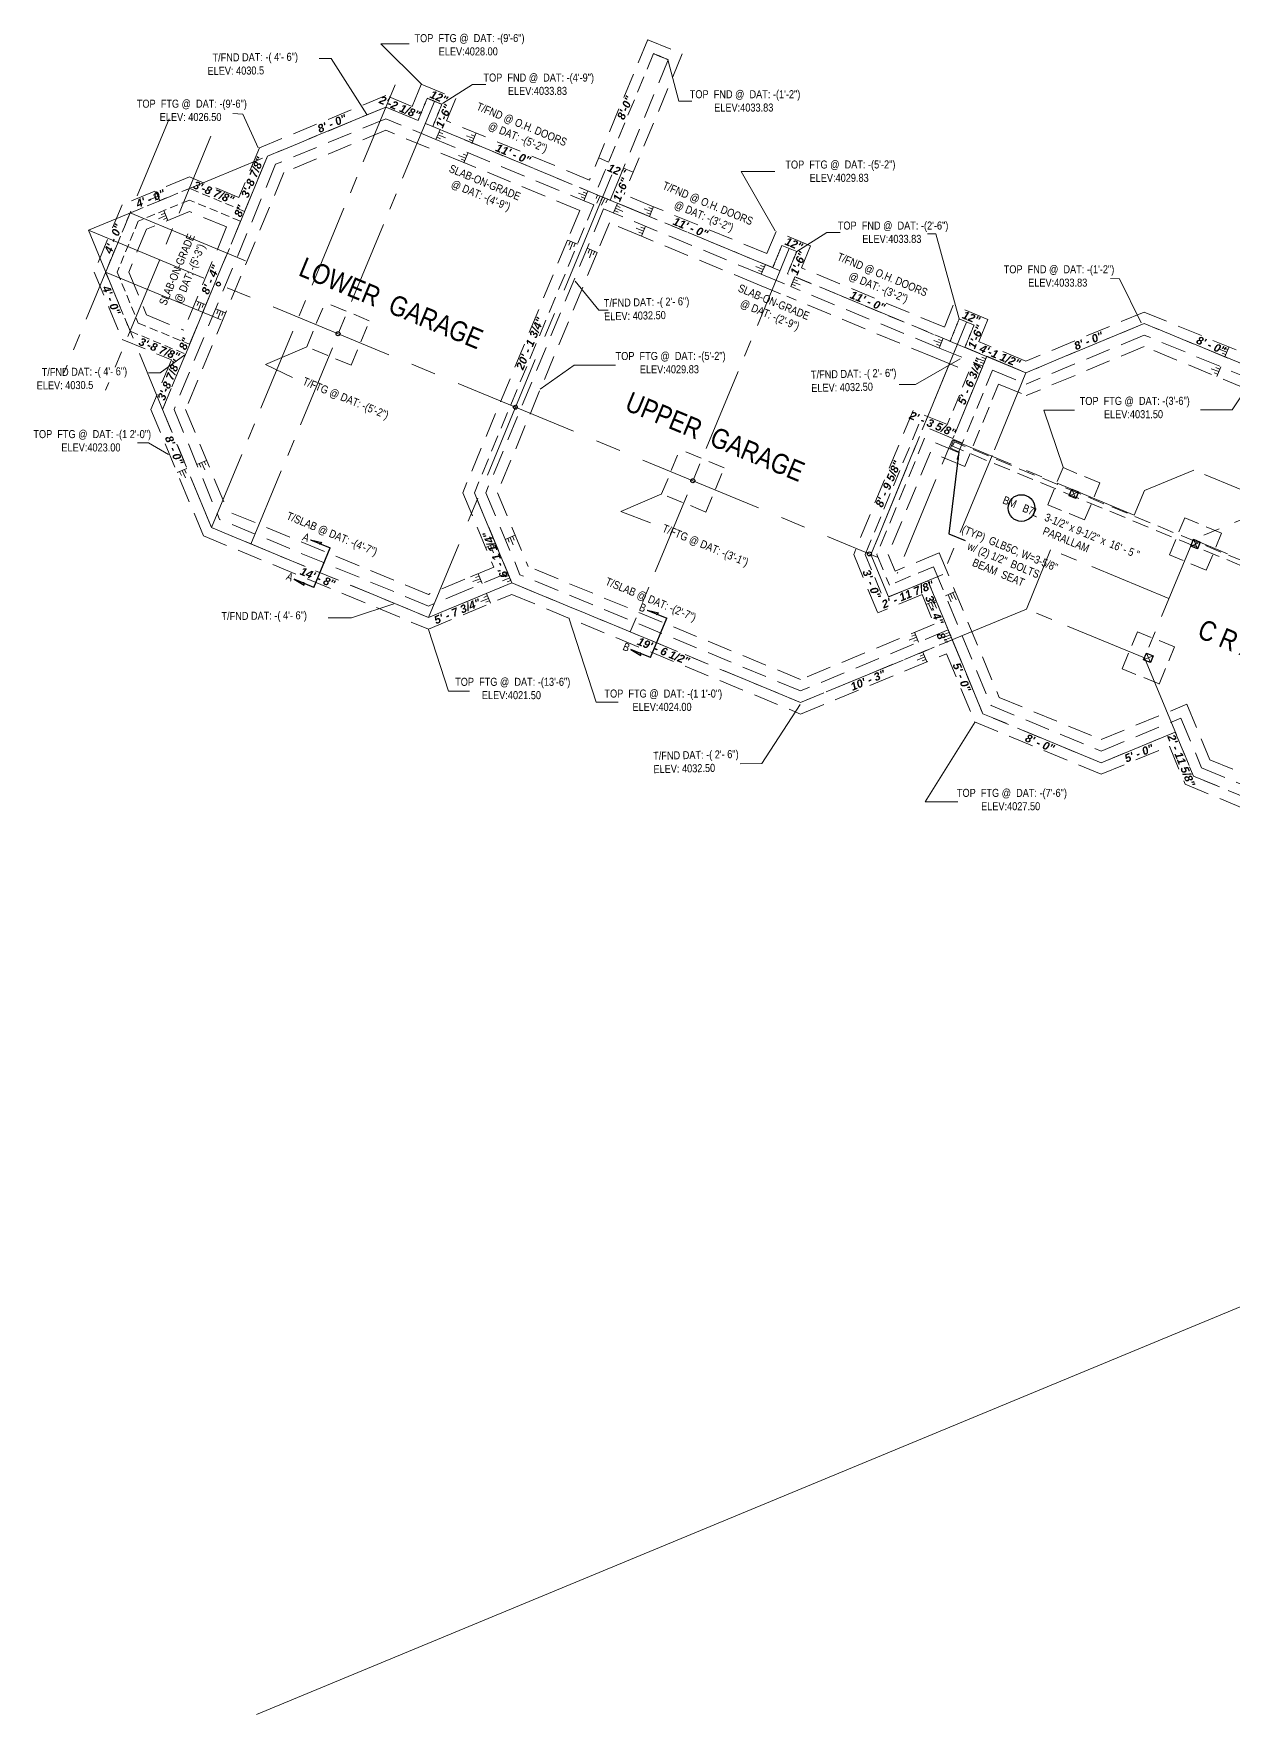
# Model space of a CAD drawing. Header units: inches. Extents: x -10188 to 9179, y -281 to 6710.
# Drawn here: x 1330 to 2229, y 5097 to 6357 of the extents above; entities that cross this region are included whole.
import ezdxf

# ---------------------------------------------------------------- set-up
doc = ezdxf.new("R2010")
doc.units = ezdxf.units.IN
doc.header["$MEASUREMENT"] = 0
doc.linetypes.add('CENTER', pattern=[2, 1.25, -0.25, 0.25, -0.25])
doc.linetypes.add('HIDDEN', pattern=[0.375, 0.25, -0.125])
for name, color, linetype, lineweight in [('BEAMS TEXT', 3, 'Continuous', 20), ('FLOOR BEAMS', 3, 'HIDDEN', 20), ('FOOTING', 7, 'HIDDEN', 5), ('FOOTING TEXT', 7, 'Continuous', 9), ('FOUNDATION', 7, 'HIDDEN', 20), ('FOUNDATION TEXT', 7, 'Continuous', 9), ('GRID', 1, 'CENTER', 20), ('LAYOUT', 6, 'Continuous', 9), ('STEEL', 5, 'Continuous', 9), ('WALL FRAMING', 7, 'Continuous', 30)]:
    doc.layers.add(name, color=color, linetype=linetype, lineweight=lineweight)
doc.layers.add('FL FRAMING STEEL', color=7, linetype='Continuous')
doc.layers.add('LLTEXT', color=7, linetype='Continuous')
doc.styles.add('ARCHENT', font='technical.ttf', dxfattribs={"height": 6})
doc.styles.add('ARCHENTLTD', font='technical.ttf', dxfattribs={"height": 0.1875})
doc.dimstyles.new('ARCHENT', dxfattribs={"dimtxt": 6, "dimasz": 6, "dimexe": 9, "dimexo": 3, "dimgap": 1, "dimtad": 0, "dimtoh": 1, "dimdec": 3, "dimzin": 0, "dimdsep": 46, "dimlunit": 4, "dimtxsty": 'ARCHENTLTD', "dimcen": 6, "dimaunit": 1, "dimadec": 0, "dimazin": 0, "dimtfac": 1, "dimtdec": 3, "dimtofl": 0, "dimtmove": 0, "dimatfit": 3, "dimfxl": 1, "dimfrac": 2, "dimtolj": 1, "dimtzin": 0, "dimarcsym": 0})
doc.dimstyles.new('ARCHENTLTD', dxfattribs={"dimscale": 0.05, "dimtxt": 0.1875, "dimasz": 3, "dimexe": 9, "dimexo": 1, "dimgap": 2.5, "dimtad": 0, "dimdec": 1, "dimzin": 1, "dimdsep": 46, "dimlunit": 4, "dimtxsty": 'ARCHENTLTD', "dimblk": 'ARCHTICK', "dimcen": 6, "dimclrd": 256, "dimclre": 256, "dimclrt": 256, "dimaunit": 1, "dimadec": 0, "dimazin": 0, "dimtfac": 1, "dimtdec": 1, "dimtofl": 0, "dimtmove": 1, "dimatfit": 3, "dimldrblk": 'ARCHTICK', "dimfxl": 1, "dimfrac": 2, "dimtolj": 1, "dimtzin": 0, "dimlwd": 9, "dimlwe": 9, "dimarcsym": 0})

# ---------------------------------------------------------------- blocks, each defined once
blk = doc.blocks.new('_ArchTick')
at = {"color": 0, "linetype": 'ByBlock', "const_width": 0.15}
blk.add_lwpolyline([(-0.5, -0.5), (0.5, 0.5)], dxfattribs=at)

msp = doc.modelspace()

# ---------------------------------------------------------------- linework, layer by layer
at = {"layer": 'BEAMS TEXT', "linetype": 'Continuous', "lineweight": 30, "ltscale": 75}
msp.add_circle((2070.2, 6001.7), 10, dxfattribs=at)
at = {"layer": 'FLOOR BEAMS', "ltscale": 50}
for p, q in [((2019.9, 6051.3), (2018.5, 6048)), ((2201.4, 5976.3), (2019.9, 6051.3)), ((2200, 5973), (2018.5, 6048)), ((2410.4, 5889.9), (2201.4, 5976.3)), ((2409.1, 5886.6), (2200, 5973))]:
    msp.add_line(p, q, dxfattribs=at)
at = {"layer": 'FLOOR BEAMS', "ltscale": 75}
msp.add_line((2201.4, 5976.3), (2200, 5973), dxfattribs=at)
at = {"layer": 'FOOTING', "ltscale": 75}
for p, q in [((1790, 6353), (1746.3, 6247.7)), ((1815.9, 6342.3), (1772.2, 6236.9)), ((1613.4, 6302.8), (1620.2, 6319.4)), ((1620.2, 6319.5), (1646.1, 6308.8)), ((1593.6, 6311), (1498.8, 6271.8)), ((1613.4, 6302.8), (1593.7, 6311)), ((1646.1, 6308.8), (1639.2, 6292.1)), ((1746.3, 6247.7), (1639.2, 6292.1)), ((1593.6, 6285), (1517.2, 6253.4)), ((1652.2, 6260.8), (1593.6, 6285)), ((1498.8, 6271.8), (1483.4, 6234.7)), ((1517.2, 6253.4), (1443.5, 6075.7)), ((1739, 6224.8), (1652.2, 6260.8)), ((1753.2, 6264.3), (1760.6, 6261.2)), ((1771.7, 6256.7), (1779.1, 6253.6)), ((1446.3, 6250), (1395.8, 6229.1)), ((1483.4, 6234.7), (1446.3, 6250)), ((1395.8, 6229.1), (1374.9, 6178.7)), ((1794.4, 6227.7), (1772.2, 6236.9)), ((1879.4, 6192.5), (1794.4, 6227.7)), ((1446.3, 6224.1), (1414.2, 6210.8)), ((1474.2, 6212.5), (1446.3, 6224.1)), ((1739, 6224.8), (1729.8, 6202.6)), ((1761.2, 6215.6), (1752, 6193.4)), ((1785.2, 6205.6), (1761.2, 6215.6)), ((1414.2, 6210.8), (1400.9, 6178.7)), ((1474.2, 6212.5), (1442.1, 6135)), ((1729.8, 6202.6), (1651.3, 6013.2)), ((1872.1, 6169.6), (1785.2, 6205.6)), ((1879.4, 6192.5), (1886.3, 6209.1)), ((1912.1, 6198.4), (1886.3, 6209.1)), ((1752, 6193.4), (1677.3, 6013.2)), ((1912.1, 6198.4), (1905.2, 6181.8)), ((1374.9, 6178.7), (1395.8, 6128.2)), ((1400.9, 6178.7), (1414.2, 6146.6)), ((2012, 6137.5), (1905.2, 6181.8)), ((1872.1, 6169.6), (1894.2, 6160.5)), ((2005.1, 6114.5), (1894.2, 6160.5)), ((2012.4, 6137.3), (2019.1, 6153.9)), ((2045.1, 6143.2), (2019.2, 6154)), ((1414.2, 6146.6), (1442.1, 6135)), ((2045.1, 6143.2), (2038.3, 6126.6)), ((2162.2, 6148.7), (2073.6, 6111.9)), ((2257.1, 6109.6), (2162.2, 6148.7)), ((1395.8, 6128.2), (1432.9, 6112.8)), ((2073.6, 6111.9), (2037.9, 6126.7)), ((2005.1, 6114.5), (2030.5, 6104)), ((2162.3, 6122.8), (2073.8, 6086)), ((2238.7, 6091.2), (2162.3, 6122.8)), ((1432.9, 6112.8), (1417.5, 6075.7)), ((2052.9, 6094.7), (2073.8, 6086)), ((1417.5, 6075.7), (1456.8, 5980.8)), ((1443.5, 6075.7), (1475.1, 5999.2)), ((1988.9, 6074.9), (1944.4, 5966.8)), ((2014.7, 6064.3), (1988.9, 6074.9)), ((2001.9, 6043.6), (1970.3, 5966.8)), ((2027.7, 6032.9), (2001.9, 6043.6)), ((1651.3, 6013.2), (1674.5, 5957.3)), ((1677.3, 6013.2), (1700.4, 5957.8)), ((1625.5, 5936.9), (1475.1, 5999.2)), ((1456.8, 5980.8), (1625.5, 5910.9)), ((1944.4, 5966.8), (1962.5, 5923)), ((1970.3, 5966.8), (1975.5, 5954.4)), ((2008.6, 5968.1), (1975.5, 5954.4)), ((2008.6, 5968.1), (2053.5, 5859.7)), ((1674.5, 5957.3), (1652.9, 5948.3)), ((1904.6, 5873.1), (1700.4, 5957.8)), ((1652.9, 5948.3), (1625.5, 5936.9)), ((2013.3, 5935.8), (2020.6, 5939)), ((2017, 5937.3), (2018.5, 5933.9)), ((2018.8, 5938.2), (2021.2, 5932.9)), ((1625.5, 5910.9), (1688.1, 5936.9)), ((1688.1, 5936.9), (1904.6, 5847.2)), ((1995.7, 5936.8), (1962.5, 5923)), ((1995.7, 5936.8), (2004.8, 5914.6)), ((1998.7, 5929.4), (2006, 5932.6)), ((2000.6, 5930.1), (2002.9, 5924.9)), ((2002.4, 5931), (2003.9, 5927.5)), ((2004.2, 5931.8), (2006.5, 5926.5)), ((2015.2, 5936.5), (2017.5, 5931.3)), ((2004.8, 5914.6), (1904.6, 5873.1)), ((1904.6, 5847.2), (2014, 5892.4)), ((2014, 5892.4), (2035.1, 5841.3)), ((2053.5, 5859.7), (2130, 5828)), ((2130, 5828), (2194.2, 5854.5)), ((2194.2, 5854.5), (2211.4, 5812.9)), ((2035.1, 5841.3), (2129.9, 5802)), ((2129.9, 5802), (2181.2, 5823.2)), ((2181.2, 5823.2), (2193, 5794.5)), ((2211.4, 5812.9), (2287.9, 5781.3)), ((2193, 5794.5), (2287.9, 5755.3))]:
    msp.add_line(p, q, dxfattribs=at)
at = {"layer": 'FOOTING', "lineweight": 9, "ltscale": 75}
for p, q in [((1632, 6279.8), (1634.7, 6278.6)), ((1632.8, 6281.7), (1638.3, 6279.3)), ((1633.6, 6283.5), (1636.3, 6282.3)), ((1659.7, 6278.8), (1654.1, 6280.9)), ((1659, 6276.9), (1656.2, 6278)), ((1660.4, 6280.7), (1657.6, 6281.7)), ((1661.2, 6282.5), (1658.2, 6275.1)), ((1653.6, 6264.2), (1648, 6266.2)), ((1654.3, 6266), (1651.5, 6267.1)), ((1655.2, 6267.9), (1652.1, 6260.5)), ((1652.9, 6262.3), (1650.1, 6263.3)), ((1422.6, 6235.7), (1417.2, 6233.2)), ((1421.8, 6237.6), (1419.1, 6236.3)), ((1423.5, 6233.9), (1420.7, 6232.7)), ((1421.1, 6239.4), (1424.2, 6232)), ((1743.6, 6235.8), (1738, 6237.9)), ((1742.9, 6233.9), (1740.1, 6235)), ((1744.3, 6237.7), (1741.5, 6238.7)), ((1752.4, 6236.6), (1751.2, 6233.9)), ((1754.2, 6235.8), (1751.7, 6230.3)), ((1756.1, 6234.9), (1754.8, 6232.2)), ((1757.9, 6234.2), (1755.4, 6228.8)), ((1759.8, 6233.4), (1758.5, 6230.7)), ((1766.6, 6228.5), (1769.4, 6227.2)), ((1794.4, 6227.8), (1791.3, 6220.4)), ((1428.7, 6221.1), (1423.2, 6218.6)), ((1427.8, 6222.9), (1425.1, 6221.7)), ((1429.5, 6219.3), (1426.8, 6218)), ((1427.2, 6224.8), (1430.2, 6217.4)), ((1765, 6224.8), (1767.8, 6223.6)), ((1765.8, 6226.6), (1771.3, 6224.2)), ((1792.8, 6224.1), (1787.2, 6226.1)), ((1792.2, 6222.2), (1789.3, 6223.2)), ((1793.5, 6225.9), (1790.7, 6227)), ((1730, 6202.6), (1737.4, 6199.5)), ((1786.8, 6209.4), (1781.2, 6211.5)), ((1786.1, 6207.6), (1783.3, 6208.6)), ((1787.5, 6211.3), (1784.7, 6212.3)), ((1788.3, 6213.1), (1785.2, 6205.7)), ((1731.8, 6201.7), (1730.8, 6198.9)), ((1733.7, 6201), (1731.6, 6195.4)), ((1735.6, 6200.3), (1734.5, 6197.5)), ((1744.6, 6196.5), (1752, 6193.4)), ((1746.4, 6195.7), (1745.4, 6192.8)), ((1748.3, 6195), (1746.2, 6189.3)), ((1750.2, 6194.3), (1749.1, 6191.5)), ((1876.6, 6180.7), (1871, 6182.8)), ((1875.9, 6178.9), (1873.1, 6179.9)), ((1877.3, 6182.6), (1874.5, 6183.7)), ((1898, 6169.5), (1900.8, 6168.3)), ((1898.8, 6171.4), (1904.3, 6169)), ((1899.6, 6173.2), (1902.4, 6172)), ((1451.4, 6157.1), (1458.8, 6154)), ((1453.3, 6156.3), (1452.2, 6153.5)), ((1455.1, 6155.6), (1453, 6149.9)), ((1457, 6154.9), (1456, 6152.1)), ((1466.1, 6151), (1473.5, 6148)), ((1467.9, 6150.2), (1466.8, 6147.4)), ((1469.8, 6149.5), (1467.7, 6143.9)), ((1471.6, 6148.8), (1470.6, 6146)), ((2010, 6125.3), (2004.4, 6127.4)), ((2010.7, 6127.2), (2007.9, 6128.2)), ((2009.3, 6123.4), (2006.5, 6124.5)), ((2042.7, 6111.8), (2037, 6113.9)), ((2043.4, 6113.7), (2040.5, 6114.8)), ((2224.2, 6118.7), (2218.5, 6120.8)), ((2223.5, 6116.8), (2220.6, 6117.8)), ((2224.9, 6120.6), (2222, 6121.6)), ((2225.7, 6122.4), (2222.6, 6115)), ((2042, 6110), (2039.2, 6111)), ((2218.1, 6104), (2212.5, 6106.1)), ((2217.4, 6102.2), (2214.6, 6103.2)), ((2218.8, 6105.9), (2216, 6107)), ((2219.6, 6107.7), (2216.6, 6100.3)), ((1437.1, 6028.3), (1444.5, 6031.3)), ((1439, 6029), (1440.3, 6026.2)), ((1440.8, 6029.8), (1443.3, 6024.3)), ((1442.7, 6030.6), (1443.9, 6027.9)), ((1451.8, 6034.3), (1459.2, 6037.4)), ((1453.7, 6035), (1454.9, 6032.3)), ((1455.5, 6035.8), (1458, 6030.4)), ((1457.3, 6036.7), (1458.6, 6034)), ((1675.8, 5975.1), (1668.4, 5972.1)), ((1690.6, 5981.3), (1683.2, 5978.2)), ((1685, 5979), (1686.2, 5976.2)), ((1686.9, 5979.7), (1689.1, 5974.2)), ((1688.7, 5980.5), (1689.9, 5977.7)), ((1670.2, 5972.9), (1671.4, 5970.1)), ((1672.1, 5973.6), (1674.3, 5968.1)), ((1673.9, 5974.4), (1675.1, 5971.6)), ((1663.6, 5950.6), (1660.8, 5949.5)), ((1665.9, 5945.1), (1662.8, 5952.4)), ((1685.8, 5951.1), (1683, 5950)), ((1664.4, 5948.7), (1658.8, 5946.5)), ((1665.1, 5946.9), (1662.3, 5945.8)), ((1672, 5930.3), (1669, 5937.6)), ((1686.5, 5949.3), (1681, 5947)), ((1687.3, 5947.4), (1684.5, 5946.3)), ((1670.5, 5933.9), (1664.9, 5931.7)), ((1669.7, 5935.8), (1667, 5934.7)), ((1671.2, 5932.1), (1668.5, 5931)), ((1991.6, 5904.8), (1986, 5902.5)), ((1990.8, 5906.6), (1988, 5905.5)), ((1992.3, 5902.9), (1989.5, 5901.8)), ((1993.1, 5901.1), (1990, 5908.5)), ((2016.8, 5906.6), (2011.2, 5904.3)), ((2016, 5908.4), (2013.3, 5907.3)), ((2017.5, 5904.7), (2014.8, 5903.6)), ((1997.7, 5890), (1992.1, 5887.7)), ((1996.9, 5891.8), (1994.2, 5890.7)), ((1998.4, 5888.1), (1995.7, 5887)), ((1999.2, 5886.3), (1996.2, 5893.7))]:
    msp.add_line(p, q, dxfattribs=at)
at = {"layer": 'FOOTING', "ltscale": 50}
for p, q in [((1534.3, 6122.7), (1548.1, 6155.9)), ((1581.2, 6142.2), (1548, 6156)), ((1567.6, 6108.9), (1581.4, 6142.2)), ((1567.5, 6108.9), (1534.2, 6122.7)), ((2030.8, 6103.8), (2014.6, 6064.2)), ((2053, 6094.7), (2027.7, 6032.9)), ((1800.4, 6012.4), (1814.2, 6045.7)), ((1847.3, 6031.9), (1814, 6045.7)), ((1833.6, 5998.6), (1847.4, 6031.9)), ((2089.9, 6004.2), (2101.4, 6032)), ((2129.1, 6020.5), (2101.4, 6032)), ((2117.6, 5992.8), (2129.1, 6020.5)), ((1833.5, 5998.7), (1800.3, 6012.4)), ((2117.6, 5992.8), (2089.9, 6004.2)), ((2181.1, 5966.6), (2192.6, 5994.3)), ((2220.3, 5982.8), (2192.6, 5994.3)), ((2208.8, 5955.1), (2220.3, 5982.8)), ((2208.8, 5955.1), (2181.1, 5966.6)), ((2145.8, 5881.2), (2157.3, 5908.9)), ((2184.9, 5897.5), (2157.3, 5908.9)), ((2173.5, 5869.7), (2185, 5897.5)), ((2173.4, 5869.8), (2145.8, 5881.2))]:
    msp.add_line(p, q, dxfattribs=at)
at = {"layer": 'FOOTING TEXT', "linetype": 'Continuous', "lineweight": 30, "ltscale": 25}
for p, q in [((1537.1, 5977.9), (1551.9, 5971.8)), ((1537.1, 5977.9), (1545.5, 5975.8)), ((1545.5, 5975.8), (1543.8, 5974.3)), ((1539.6, 5942.2), (1551.9, 5971.8)), ((1539.6, 5942.2), (1524.8, 5948.3)), ((1524.8, 5948.3), (1532.3, 5943.8)), ((1532.3, 5943.8), (1532.1, 5946)), ((1789.5, 5925.2), (1804.3, 5919.1)), ((1789.5, 5925.2), (1798, 5923.1)), ((1792, 5889.5), (1804.3, 5919.1)), ((1798, 5923.1), (1796.3, 5921.7)), ((1792, 5889.5), (1777.2, 5895.7)), ((1777.2, 5895.6), (1784.7, 5891.2)), ((1784.7, 5891.2), (1784.5, 5893.4))]:
    msp.add_line(p, q, dxfattribs=at)
at = {"layer": 'FOUNDATION', "ltscale": 50}
for p, q in [((1794.3, 6342.5), (1757.6, 6253.8)), ((1617.8, 6292.3), (1593.6, 6302.4)), ((1750.7, 6237.2), (1628.8, 6287.8)), ((1757.6, 6253.8), (1750.7, 6237.2)), ((1749.5, 6229.1), (1660, 6013.2)), ((1883.7, 6182), (1750.7, 6237.2)), ((1901.7, 6194.1), (1890.6, 6198.7)), ((2016.8, 6126.8), (1894.8, 6177.4)), ((2034.7, 6138.9), (2023.5, 6143.5)), ((2073.6, 6103.2), (2027.8, 6122.3)), ((2041.2, 6108.2), (2018.8, 6053.9)), ((2048.6, 6105.1), (2023.1, 6043.4)), ((1993.3, 6064.5), (1953, 5966.8)), ((1997.6, 6054), (1961.7, 5966.8)), ((1953, 5966.8), (1966.8, 5933.5)), ((1961.7, 5966.8), (1971.2, 5943.9)), ((2004.3, 5957.7), (1971.2, 5943.9)), ((2000, 5947.2), (1966.8, 5933.5))]:
    msp.add_line(p, q, dxfattribs=at)
at = {"layer": 'FOUNDATION', "linetype": 'HIDDEN', "lineweight": 20, "ltscale": 75}
msp.add_line((1790, 6352.9), (1815.9, 6342.3), dxfattribs=at)
at = {"layer": 'FOUNDATION', "ltscale": 1.5}
for p, q in [((1794.3, 6342.5), (1805.4, 6337.9)), ((1617.8, 6292.3), (1624.6, 6309)), ((1624.6, 6309), (1635.6, 6304.5)), ((1635.6, 6304.4), (1628.8, 6287.8)), ((1883.7, 6182), (1890.6, 6198.7)), ((1901.7, 6194.1), (1894.8, 6177.4)), ((2016.8, 6126.8), (2023.5, 6143.5)), ((2034.7, 6138.9), (2027.8, 6122.2)), ((2041.2, 6108.2), (2044.2, 6115.4)), ((1685, 5953), (1688.1, 5945.6)), ((2015.3, 5910.3), (2018.3, 5902.9))]:
    msp.add_line(p, q, dxfattribs=at)
at = {"layer": 'FOUNDATION', "ltscale": 75}
for p, q in [((1805.4, 6337.9), (1768.7, 6249.3)), ((1593.6, 6302.4), (1504.9, 6265.6)), ((1593.6, 6293.7), (1511, 6259.5)), ((1631.2, 6278.1), (1593.6, 6293.7)), ((1749.5, 6229.1), (1631.2, 6278.1)), ((1504.9, 6265.6), (1487.7, 6224.2)), ((1511, 6259.5), (1434.8, 6075.7)), ((1768.7, 6249.3), (1761.8, 6232.6)), ((1484.7, 6216.8), (1446.4, 6124.5)), ((1756.9, 6226.1), (1668.6, 6013.2)), ((1875.1, 6177), (1756.9, 6226.1)), ((1875.1, 6177), (1897.3, 6167.8)), ((2008.1, 6121.9), (1897.3, 6167.8)), ((2162.2, 6140.1), (2073.6, 6103.2)), ((2251, 6103.4), (2162.2, 6140.1)), ((2162.2, 6131.4), (2073.8, 6094.7)), ((2244.9, 6097.3), (2162.2, 6131.4)), ((1443.4, 6117.2), (1426.2, 6075.7)), ((2008.1, 6121.9), (2041.2, 6108.2)), ((2048.6, 6105.1), (2073.8, 6094.7)), ((1426.2, 6075.7), (1462.9, 5987)), ((1434.8, 6075.7), (1469, 5993.1)), ((2018.8, 6053.9), (1993.3, 6064.5)), ((2023.1, 6043.4), (1997.6, 6054)), ((1660, 6013.2), (1685, 5953)), ((1668.6, 6013.2), (1694.2, 5951.7)), ((1625.5, 5928.2), (1469, 5993.1)), ((1462.9, 5987), (1625.5, 5919.6)), ((1685, 5953), (1655.9, 5940.9)), ((1904.6, 5864.5), (1694.2, 5951.7)), ((2004.3, 5957.7), (2047.4, 5853.6)), ((1625.5, 5919.6), (1688.1, 5945.6)), ((1655.9, 5940.9), (1625.5, 5928.2)), ((1688.1, 5945.6), (1904.6, 5855.8)), ((2015.3, 5910.3), (1904.6, 5864.5)), ((1904.6, 5855.8), (2018.3, 5902.9)), ((2018.3, 5902.9), (2041.3, 5847.4)), ((2047.4, 5853.6), (2130, 5819.3)), ((2041.3, 5847.4), (2129.9, 5810.7)), ((2130, 5819.3), (2189.8, 5844.1)), ((2189.8, 5844.1), (2205.3, 5806.8)), ((2129.9, 5810.7), (2185.4, 5833.6)), ((2185.5, 5833.6), (2199.2, 5800.7)), ((2199.2, 5800.7), (2287.9, 5763.9)), ((2205.3, 5806.8), (2287.9, 5772.6))]:
    msp.add_line(p, q, dxfattribs=at)
at = {"layer": 'FOUNDATION', "lineweight": 9, "ltscale": 75}
msp.add_line((1634.3, 6285.5), (1631.2, 6278.1), dxfattribs=at)
at = {"layer": 'FOUNDATION', "ltscale": 25}
for p, q in [((1446.3, 6241.4), (1401.9, 6223)), ((1487.7, 6224.2), (1446.3, 6241.4)), ((1446.3, 6232.7), (1408, 6216.9)), ((1484.7, 6216.8), (1446.3, 6232.7)), ((1401.9, 6223), (1383.5, 6178.7)), ((1408, 6216.9), (1392.2, 6178.7)), ((1383.5, 6178.7), (1401.9, 6134.3)), ((1392.2, 6178.7), (1408, 6140.4)), ((1408, 6140.4), (1446.4, 6124.5)), ((1401.9, 6134.3), (1443.4, 6117.2)), ((2000, 5947.2), (2015.3, 5910.3))]:
    msp.add_line(p, q, dxfattribs=at)
at = {"layer": 'FOUNDATION', "lineweight": 20, "ltscale": 75}
for p, q in [((1745.1, 6239.6), (1742.1, 6232.2)), ((1767.3, 6230.4), (1764.3, 6223)), ((1878.2, 6184.4), (1875.1, 6177)), ((1900.4, 6175.2), (1897.3, 6167.8)), ((2011.6, 6129.1), (2008.5, 6121.7))]:
    msp.add_line(p, q, dxfattribs=at)
at = {"layer": 'FOUNDATION', "color": 7, "lineweight": 9, "ltscale": 75}
for p, q in [((2016.9, 6046.6), (2019.6, 6053.1)), ((2026, 6050.4), (2019.6, 6053.1)), ((2023.3, 6043.9), (2016.9, 6046.6))]:
    msp.add_line(p, q, dxfattribs=at)
at = {"layer": 'GRID', "linetype": 'CENTER', "lineweight": 20, "ltscale": 50}
for p, q in [((1600.5, 6319), (1462.9, 5987)), ((1630.1, 6306.7), (1492.5, 5974.7)), ((1431.2, 6293.5), (1352.2, 6103)), ((1462.5, 6280.5), (1383.5, 6090)), ((1505, 6265.7), (1426.2, 6075.6)), ((1756.2, 6235), (1754.1, 6229.9)), ((1896.1, 6196.4), (1776.9, 5908.8)), ((2048.2, 6041), (2011.3, 5951.9))]:
    msp.add_line(p, q, dxfattribs=at)
at = {"layer": 'GRID', "ltscale": 50}
for p, q in [((1593.6, 6302.4), (1370.6, 6210)), ((2073.6, 6103.2), (1593.6, 6302.4)), ((1778.4, 6225.8), (1767.3, 6230.4)), ((1789.5, 6221.2), (1778.4, 6225.8)), ((1370.6, 6210), (1462.9, 5987)), ((2162.2, 6140.1), (2073.6, 6103.2)), ((2251, 6103.5), (2162.2, 6140.1)), ((2073.6, 6103.2), (2044.2, 6115.5)), ((2154.8, 5996.4), (2018.4, 6052.9)), ((2199.4, 6030.1), (2162.4, 6014.8)), ((2449.9, 5926.3), (2199.4, 6030.1)), ((2162.4, 6014.8), (2154.8, 5996.4)), ((2287.8, 6014.8), (2199.1, 5978.1)), ((1625.5, 5919.6), (1462.9, 5987)), ((2199.1, 5978.1), (2162.4, 5889.3)), ((2502, 5852.7), (2199.1, 5978.1)), ((1957.3, 5966.8), (1970.5, 5935)), ((2092.1, 5970.4), (2074, 5925.9)), ((2180.8, 5933.9), (2092.1, 5970.6)), ((2011.3, 5951.9), (1970.2, 5934.9)), ((1688.1, 5945.6), (1625.5, 5919.6)), ((1904.6, 5855.8), (1688.1, 5945.6)), ((2000, 5947.2), (2041.3, 5847.4)), ((2074, 5925.9), (1904.6, 5855.8)), ((2162.4, 5889.3), (2074, 5925.9)), ((2162.4, 5889.3), (2199.2, 5800.7)), ((2129.9, 5810.7), (2041.3, 5847.4)), ((2185.4, 5833.6), (2129.9, 5810.7)), ((2287.9, 5763.9), (2199.2, 5800.7))]:
    msp.add_line(p, q, dxfattribs=at)
at = {"layer": 'GRID', "ltscale": 75}
for p, q in [((1763.1, 6251.6), (1625.5, 5919.6)), ((1401.9, 6223), (1496.9, 6183.6)), ((1370.6, 6210), (1962, 5964.9)), ((1383.5, 6178.7), (1478.5, 6139.3)), ((1662.1, 6007.9), (1688.1, 5945.6)), ((2022.9, 5891.8), (2041.3, 5847.4))]:
    msp.add_line(p, q, dxfattribs=at)
at = {"layer": 'GRID', "linetype": 'CENTER', "lineweight": 9, "ltscale": 50}
for p, q in [((2029.1, 6141.2), (1957.3, 5966.8)), ((2022.3, 6124.6), (1957.3, 5966.8)), ((2044.2, 6115.5), (1977.1, 5952.7)), ((2073.6, 6103.2), (2048.2, 6041))]:
    msp.add_line(p, q, dxfattribs=at)
at = {"layer": 'LAYOUT', "color": 6, "ltscale": 150}
msp.add_line((2848.8, 5657.3), (1496.6, 5096.9), dxfattribs=at)
at = {"layer": 'STEEL', "lineweight": 30, "ltscale": 75}
for centre in [(1468.1, 6169.6), (1557.8, 6132.4), (1690.8, 6077.3), (1823.8, 6022.1), (1956.2, 5967.3)]:
    msp.add_circle(centre, 1.5, dxfattribs=at)
at = {"layer": 'WALL FRAMING', "color": 6, "lineweight": 9, "ltscale": 75}
for p, q in [((2018.4, 6052.9), (2015.7, 6046.5)), ((2113.1, 6013.8), (2105.9, 6010.9)), ((2108, 6015.9), (2111, 6008.8)), ((2204.3, 5976.2), (2197.1, 5973.2)), ((2199.2, 5978.3), (2202.2, 5971.1)), ((2169, 5890.8), (2161.8, 5887.9)), ((2163.9, 5892.9), (2166.9, 5885.8))]:
    msp.add_line(p, q, dxfattribs=at)
at = {"layer": 'WALL FRAMING', "color": 6, "ltscale": 75}
for points in [[(2108, 6015.9), (2113.1, 6013.8), (2111, 6008.8), (2105.9, 6010.9)], [(2199.2, 5978.3), (2204.3, 5976.2), (2202.2, 5971.1), (2197.1, 5973.2)], [(2163.9, 5892.9), (2169, 5890.8), (2166.9, 5885.8), (2161.8, 5887.9)]]:
    msp.add_lwpolyline(points, close=True, dxfattribs=at)

# ---------------------------------------------------------------- texts
at = {"layer": 'BEAMS TEXT', "linetype": 'Continuous', "lineweight": 9, "insert": (2101.8, 5973.4), "char_height": 6, "attachment_point": 5, "rotation": 337.6375, "style": 'ARCHENTLTD'}
msp.add_mtext('BM   B7L   3-1/2" x 9-1/2" x  16\' - 5 "\\PPARALLAM \\P\\P  ', dxfattribs=at)
at = {"layer": 'FOOTING TEXT', "ltscale": 50, "char_height": 6, "attachment_point": 5, "rotation": 0.0928, "style": 'ARCHENT'}
for s, insert in [(' TOP  FTG @  DAT: -(9\'-6") \\PELEV:4028.00', (1655.4, 6349.1)), (' TOP  FTG @  DAT: -(5\'-2") \\PELEV:4029.83', (1933.5, 6254.3)), (' TOP  FTG @  DAT: -(5\'-2") \\PELEV:4029.83', (1806.2, 6110.7)), (' TOP  FTG @  DAT: -(3\'-6") \\PELEV:4031.50', (2154.2, 6077))]:
    msp.add_mtext(s, dxfattribs=dict(at, insert=insert))
at = {"layer": 'FOOTING TEXT', "ltscale": 50, "char_height": 6, "attachment_point": 5, "style": 'ARCHENT'}
for s, insert in [(' TOP  FTG @  DAT: -(9\'-6") \\PELEV: 4026.50', (1447.2, 6299.9)), (' TOP  FTG @  DAT: -(1 2\'-0") \\PELEV:4023.00', (1372.5, 6052.1)), (' TOP  FTG @  DAT: -(13\'-6") \\PELEV:4021.50', (1687.8, 5866.3)), (' TOP  FTG @  DAT: -(1 1\'-0") \\PELEV:4024.00', (1800.7, 5857.5)), (' TOP  FTG @  DAT: -(7\'-6") \\PELEV:4027.50', (2062.1, 5783))]:
    msp.add_mtext(s, dxfattribs=dict(at, insert=insert))
at = {"layer": 'FOUNDATION TEXT', "char_height": 6, "attachment_point": 1, "style": 'ARCHENT'}
for s, insert, rotation in [('  T/FND DAT: -( 4\'- 6")\\PELEV: 4030.5', (1459.8, 6342.5, 7348.9), 0.5823), ('T/FND DAT: -( 2\'- 6")\\PELEV: 4032.50', (1757, 6158.4, 7348.9), 1.3015), ('  T/FND DAT: -( 4\'- 6")\\PELEV: 4030.5', (1331.7, 6106.6, 7348.9), 0.5823), ('T/FND DAT: -( 2\'- 6")\\PELEV: 4032.50', (1912.3, 6104.7, 7348.9), 1.3015), ('  T/FND DAT: -( 4\'- 6")', (1466.5, 5923.6, 7348.9), 0.5823), ('T/FND DAT: -( 2\'- 6")\\PELEV: 4032.50', (1794, 5818.8, 7348.9), 1.3015)]:
    msp.add_mtext(s, dxfattribs=dict(at, insert=insert, rotation=rotation))
at = {"layer": 'FOUNDATION TEXT', "ltscale": 50, "char_height": 6, "attachment_point": 5, "style": 'ARCHENT'}
for s, insert in [(' TOP  FND @  DAT: -(4\'-9") \\PELEV:4033.83', (1707.3, 6319.5)), (' TOP  FND @  DAT: -(1\'-2") \\PELEV:4033.83', (1862, 6307)), (' TOP  FND @  DAT: -(2\'-6") \\PELEV:4033.83', (1973, 6208.5)), (' TOP  FND @  DAT: -(1\'-2") \\PELEV:4033.83', (2097.4, 6175.7, -3866.5))]:
    msp.add_mtext(s, dxfattribs=dict(at, insert=insert))
at = {"layer": 'FOUNDATION TEXT', "color": 1, "lineweight": 20, "ltscale": 75, "char_height": 6, "width": 48.625, "attachment_point": 1, "style": 'ARCHENTLTD'}
for s, insert, rotation in [('{\\fArial|b1|i1|c0|p34;2\'-2 1/8"}', (1590.3, 6311.1), 337.6508), ('{\\fArial|b1|i1|c0|p34;8\' - 0"}', (1541.6, 6288.5), 22.6508), ('{\\fArial|b1|i1|c0|p34;3\'-8 7/8"}', (1484.8, 6236.1), 67.6508), ('{\\fArial|b1|i1|c0|p34;11\' - 0"}', (1677.6, 6275.2), 337.6508), ('{\\fArial|b1|i1|c0|p34;4\' - 0"}', (1405.5, 6232.3), 22.2984), ('{\\fArial|b1|i1|c0|p34;3\'-8 7/8"}', (1450.8, 6247.3), 337.6508), ('{\\fArial|b1|i1|c0|p34;8"}', (1479.5, 6221.6), 67.6508), ('{\\fArial|b1|i1|c0|p34;4\' - 0"}', (1382.2, 6194.2), 68.2304), ('{\\fArial|b1|i1|c0|p34;11\' - 0"}', (1810.6, 6220), 337.6508), ('{\\fArial|b1|i1|c0|p34;8\' - 4"}', (1455, 6163.6), 67.6508), ('{\\fArial|b1|i1|c0|p34;4\' - 0"}', (1386.3, 6169.2), 292.2984), ('{\\fArial|b1|i1|c0|p34;11\' - 0"}', (1943.4, 6164.9), 337.6508), ('{\\fArial|b1|i1|c0|p34;20\' - 1 3/4"}', (1691, 6107.1), 67.4668), ('{\\fArial|b1|i1|c0|p34;3\'-8 7/8"}', (1410, 6129.8), 337.6508), ('{\\fArial|b1|i1|c0|p34;8"}', (1438.1, 6122), 67.6508), ('{\\fArial|b1|i1|c0|p34;8\' - 0"}', (2108.9, 6125.6), 22.2856), ('{\\fArial|b1|i1|c0|p34;8\' - 0"}', (2203.1, 6130.9), 337.2856), ('{\\fArial|b1|i1|c0|p34;3\'-8 7/8"}', (1422.1, 6084.1), 67.6508), ('{\\fArial|b1|i1|c0|p34;5\' - 6 3/4"}', (2022.2, 6080.9), 67.2856), ('{\\fArial|b1|i1|c0|p34;4\'-1 1/2"}', (2040.5, 6124.6), 337.6508), ('{\\fArial|b1|i1|c0|p34;2\' - 3 5/8"}', (1987.9, 6074.5), 337.2856), ('{\\fArial|b1|i1|c0|p34;8\' - 0"}', (1433.3, 6056.7), 292.6508), ('{\\fArial|b1|i1|c0|p34;8\' - 9 5/8"}', (1960.4, 6004), 67.2856), ('{\\fArial|b1|i1|c0|p34;6\' - 1 1/4"}', (1679.9, 5948.5), 112.4668), ('{\\fArial|b1|i1|c0|p34;14\' - 8"}', (1531, 5957.6), 337.4668), ('{\\fArial|b1|i1|c0|p34;3\' - 0"}', (1956.4, 5956.3), 292.2856), ('{\\fArial|b1|i1|c0|p34;2\' - 11 7/8"}', (1964.7, 5931.8), 22.2856), ('{\\fArial|b1|i1|c0|p34;5\' - 7 3/4"}', (1629, 5920), 22.4668), ('{\\fArial|b1|i1|c0|p34;3\' - 4"}', (2003.4, 5936.9), 292.2856), ('{\\fArial|b1|i1|c0|p34;19\' - 6 1/2"}', (1783.8, 5905), 337.4668), ('{\\fArial|b1|i1|c0|p34;8"}', (2011.9, 5909), 292.2856), ('{\\fArial|b1|i1|c0|p34;10\' - 3"}', (1941.3, 5870.1), 22.4668), ('{\\fArial|b1|i1|c0|p34;5\' - 0"}', (2024, 5886.4), 292.2856), ('{\\fArial|b1|i1|c0|p34;8\' - 0"}', (2074.7, 5832.5), 337.2856), ('{\\fArial|b1|i1|c0|p34;5\' - 0"}', (2146.7, 5816.3), 22.2856), ('{\\fArial|b1|i1|c0|p34;2\' - 11 5/8"}', (2185, 5832.6), 292.2856)]:
    msp.add_mtext(s, dxfattribs=dict(at, insert=insert, rotation=rotation))
at = {"layer": 'FOUNDATION TEXT', "color": 1, "lineweight": 20, "ltscale": 75, "char_height": 6, "attachment_point": 1, "style": 'ARCHENTLTD'}
for s, insert, rotation in [('{\\fArial|b1|i1|c0|p34;12"}', (1628.4, 6315.2), 337.2856), ('{\\fArial|b1|i1|c0|p34;1\'-6"}', (1630.7, 6288.4), 67.2856), ('{\\fArial|b1|i1|c0|p34;8\'-0"}', (1766.7, 6294.7), 67.2856), ('{\\fArial|b1|i1|c0|p34;12"}', (1761.6, 6260.2), 337.2856), ('{\\fArial|b1|i1|c0|p34;1\'-6"}', (1763.6, 6233.3), 67.2856), ('{\\fArial|b1|i1|c0|p34;12"}', (1894.6, 6205), 337.2856), ('{\\fArial|b1|i1|c0|p34;1\'-6"}', (1896.6, 6178.1), 67.2856), ('{\\fArial|b1|i1|c0|p34;12"}', (2027.6, 6149.8), 337.2856), ('{\\fArial|b1|i1|c0|p34;1\'-6"}', (2029.7, 6122.9), 67.2856)]:
    msp.add_mtext(s, dxfattribs=dict(at, insert=insert, rotation=rotation))
at = {"layer": 'FOUNDATION TEXT', "ltscale": 50, "attachment_point": 5, "style": 'ARCHENT'}
for s, insert, char_height, rotation in [('T/FND @ O.H. DOORS\\P @ DAT: -(5\'-2")', (1693.3, 6284.1), 6, 337.5), ('SLAB-ON-GRADE\\P @ DAT: -(4\'-9")', (1665.6, 6240.4), 6, 337.5), ('T/FND @ O.H. DOORS\\P @ DAT: -(3\'-2")', (1832.8, 6224.8), 6, 337.5), ('SLAB-ON-GRADE\\P @ DAT: -(5\'-3")', (1442.4, 6178.3), 6, 67.5), ('LOWER  GARAGE', (1597.6, 6155.3), 15, 337.5), ('T/FND @ O.H. DOORS\\P @ DAT: -(3\'-2")', (1963.7, 6171.4), 6, 337.5), ('SLAB-ON-GRADE\\P @ DAT: -(2\'-9")', (1882.3, 6150.8), 6, 337.5), ('T/FTG @ DAT: -(5\'-2")', (1563.2, 6083.3), 6, 337.5), ('UPPER  GARAGE', (1840.5, 6055.1), 15, 337.5), ('T/SLAB @ DAT: -(4\'-7")', (1552.9, 5981.6), 6, 337.5), ('T/FTG @ DAT: -(3\'-1")', (1832.9, 5973), 6, 337.5), ('A', (1533.8, 5979.7), 6, 337.5194), ('A', (1521.6, 5950.1), 6, 337.5194), ('T/SLAB @ DAT: -(2\'-7")', (1792, 5932.4), 6, 337.5), ('B', (1786.2, 5927), 6, 337.5194), ('C R A W L S P A C E', (2279.4, 5880.6), 15, 337.5), ('B', (1774, 5897.4), 6, 337.5194)]:
    msp.add_mtext(s, dxfattribs=dict(at, insert=insert, char_height=char_height, rotation=rotation))
at = {"layer": 'LLTEXT', "color": 7, "lineweight": 9, "ltscale": 1.5, "insert": (2056.8, 5962.6, 44588.7), "char_height": 6, "attachment_point": 5, "rotation": 337.4545, "style": 'ARCHENT'}
msp.add_mtext(' (TYP)  GLB5C, W=3-5/8"\\Pw/ (2) 1/2"  BOLTS\\PBEAM  SEAT', dxfattribs=at)

# ---------------------------------------------------------------- leaders
at = {"layer": 'FL FRAMING STEEL', "color": 7, "lineweight": 9, "ltscale": 50}
msp.add_leader([(2023.2, 6043.9), (2015.8, 5982.4), (2028.1, 5977.4)], dimstyle='ARCHENT', override={"dimgap": 1, "dimtad": 0}, dxfattribs=at)
at = {"layer": 'FOOTING TEXT', "ltscale": 10}
for points in [[(1620.3, 6319.7), (1589.9, 6349.8), (1611.1, 6349.8)], [(1497.8, 6271.9), (1486.5, 6297.2), (1478.9, 6297.6)], [(1885.6, 6209.7), (1860, 6254.1), (1885.3, 6254.1)], [(1534.3, 6122.7), (1503.5, 6109.4), (1523.6, 6099.5)], [(1709.3, 6090.9), (1734.7, 6108.8), (1765.8, 6108.8)], [(1430.7, 6041.9), (1415.7, 6050.6), (1407.5, 6050.6)], [(1800.5, 6012.4), (1769.7, 5999), (1792.1, 5990.6)], [(1730.8, 5919.3), (1751.2, 5856.2), (1767.7, 5856.2)], [(1625.5, 5910.7), (1640.5, 5864.3), (1656.3, 5864.3)], [(2035.4, 5841.3), (1998, 5781.4), (2022.5, 5781.3)]]:
    msp.add_leader(points, dimstyle='ARCHENTLTD', override={"dimgap": 1, "dimtad": 0}, dxfattribs=at)
at = {"layer": 'FOOTING TEXT', "ltscale": 75}
for points in [[(2238.7, 6091.2), (2228.3, 6075.4), (2204.4, 6075.4)], [(2101.5, 6032.4), (2087, 6075.1), (2110, 6075.1)]]:
    msp.add_leader(points, dimstyle='ARCHENTLTD', override={"dimgap": 1, "dimtad": 0}, dxfattribs=at)
at = {"layer": 'FOUNDATION TEXT', "ltscale": 10}
for points in [[(1579.3, 6296.9), (1552.6, 6338.9), (1543.7, 6338.9)], [(1735.6, 6171.9), (1753.3, 6150), (1760.3, 6150)], [(1442.9, 6116.7), (1424.5, 6103), (1415.6, 6103)], [(2024.3, 6113.6), (1990.7, 6094.4), (1978.6, 6094.4)], [(1599.7, 5929.8), (1567.9, 5919.4), (1550.3, 5919.4)], [(1904.3, 5854.4), (1875.5, 5810.1), (1859.2, 5809.8)]]:
    msp.add_leader(points, dimstyle='ARCHENTLTD', override={"dimgap": 1, "dimtad": 0}, dxfattribs=at)
at = {"layer": 'FOUNDATION TEXT', "lineweight": 9, "ltscale": 10}
for points in [[(1805.4, 6337), (1813.4, 6306.9), (1823.1, 6306.9)], [(1636, 6305.2), (1658.7, 6319.4), (1668.5, 6319.4)], [(1901.7, 6194.2), (1924.4, 6208.4), (1934.2, 6208.4)], [(2023.5, 6143.5), (2005.9, 6207.4), (1999.7, 6207.4)], [(2160, 6140.5, -3866.5), (2143.7, 6173.7, -3866.5), (2137, 6173.8, -3866.5)]]:
    msp.add_leader(points, dimstyle='ARCHENTLTD', override={"dimgap": 1, "dimtad": 0}, dxfattribs=at)

doc.saveas('drawing.dxf')
